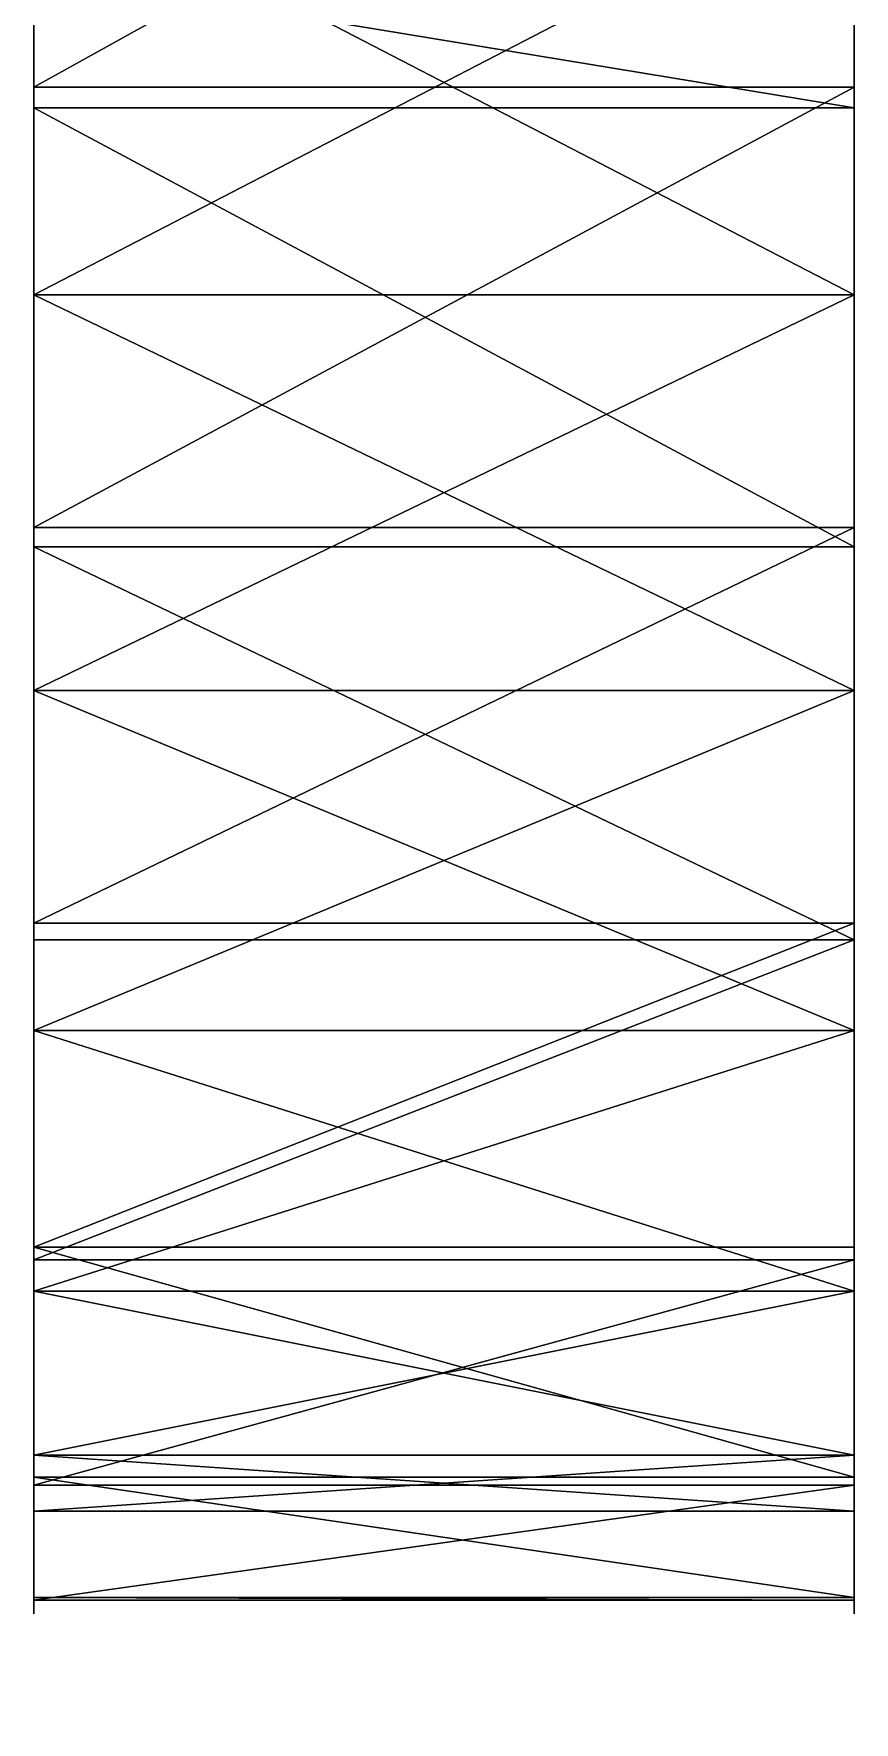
# Model space of a CAD drawing. Extents: x -40 to 0, y -90 to 115.
# Drawn here: x -40 to 0, y -90.3 to -8 of the extents above; entities that cross this region are included whole.
import ezdxf

# ---------------------------------------------------------------- set-up
doc = ezdxf.new("R2010")
doc.units = 0
doc.header["$MEASUREMENT"] = 0
doc.layers.get('0').update_dxf_attribs({"color": 13, "linetype": 'CONTINUOUS'})

msp = doc.modelspace()

# ---------------------------------------------------------------- linework, layer by layer
for p, q in [((0, -10.588, -84.338), (-40, -10.588, -84.338)), ((0, -11.602, 84.205), (-40, -11.602, 84.205)), ((0, -20.706, 77.274), (-40, -20.706, 77.274)), ((0, -20.706, -77.274), (-40, -20.706, -77.274)), ((0, -32.055, -78.724), (-40, -32.055, -78.724)), ((0, -33, 78.333), (-40, -33, 78.333)), ((0, -40, 69.282), (-40, -40, 69.282)), ((0, -40, -69.282), (-40, -40, -69.282)), ((0, -51.338, -67.745), (-40, -51.338, -67.745)), ((0, -52.149, 67.123), (-40, -52.149, 67.123)), ((0, -56.569, -56.569), (-40, -56.569, -56.569)), ((0, -56.569, 56.569), (-40, -56.569, 56.569)), ((0, -67.123, -52.149), (-40, -67.123, -52.149)), ((0, -67.745, 51.338), (-40, -67.745, 51.338)), ((0, -69.282, 40), (-40, -69.282, 40)), ((0, -69.282, -40), (-40, -69.282, -40)), ((0, -77.274, -20.706), (-40, -77.274, -20.706)), ((0, -77.274, 20.706), (-40, -77.274, 20.706)), ((0, -78.333, -33), (-40, -78.333, -33)), ((0, -78.724, 32.055), (-40, -78.724, 32.055)), ((0, -80), (-40, -80)), ((0, -84.205, -11.602), (-40, -84.205, -11.602)), ((0, -84.338, 10.588), (-40, -84.338, 10.588))]:
    msp.add_line(p, q)
at = {"extrusion": (-1, 7.63943e-16, 7.49476e-16)}
msp.add_arc((0, 0, 40), 85, 137.15188, 86.6053, dxfattribs=at)
at = {"extrusion": (-1, 0, 0)}
for radius, start, end in [(85, 137.15188, 86.6053), (80, 135.94528, 90)]:
    msp.add_arc((0, 0), radius, start, end, dxfattribs=at)
at = {"extrusion": (-1, 8.12307e-16, 7.85937e-16)}
msp.add_arc((0, 0, 40), 80, 135.94528, 90, dxfattribs=at)

# ---------------------------------------------------------------- meshes
mesh = msp.add_polyface()
corners = [(-40, -78.724, 32.055), (-40, -84.205, -11.602), (-40, -84.338, 10.588), (-40, -80), (-40, -77.274, 20.706), (-40, -67.745, 51.338), (-40, -69.282, 40), (-40, -56.569, 56.569), (-40, -52.149, 67.123), (-40, -40, 69.282), (-40, -33, 78.333), (-40, -20.706, 77.274), (-40, -11.602, 84.205), (-40, 0, 80), (-40, -4.997, 84.244), (-40, 0, 84.274), (-40, 10.588, 84.338), (-40, 20.706, 77.274), (-40, 32.055, 78.724), (-40, 40, 69.282), (-40, 51.338, 67.745), (-40, 53.389, 59.008), (-40, 58.005, 61.158), (-40, 56.569, 56.569), (-40, 57.377, 55.515), (-40, 69.282, 40), (-40, 61.844, 57.365), (-40, 67.123, 52.149), (-40, 78.333, 33), (-40, 77.274, 20.706), (-40, 80), (-40, 84.205, 11.602), (-40, -78.333, -33), (-40, -77.274, -20.706), (-40, -67.123, -52.149), (-40, -69.282, -40), (-40, -56.569, -56.569), (-40, -51.338, -67.745), (-40, -40, -69.282), (-40, -32.055, -78.724), (-40, -20.706, -77.274), (-40, -10.588, -84.338), (-40, 0, -80), (-40, 11.602, -84.205), (-40, 20.706, -77.274), (-40, 33, -78.333), (-40, 40, -69.282), (-40, 52.149, -67.123), (-40, 56.569, -56.569), (-40, 67.745, -51.338), (-40, 69.282, -40), (-40, 78.724, -32.055), (-40, 77.274, -20.706), (-40, 84.338, -10.588)]
mesh.append_faces([[corners[k] for k in face] for face in [(0, 1, 2)]], dxfattribs={"vtx0": -1})
mesh.append_faces([[corners[k] for k in face] for face in [(3, 0, 4), (4, 5, 6), (6, 5, 7), (7, 8, 9), (9, 10, 11), (11, 12, 13), (16, 13, 15), (13, 16, 17), (17, 18, 19), (19, 20, 21), (21, 22, 23), (23, 22, 24), (24, 22, 25), (25, 28, 29), (29, 28, 30), (32, 33, 34), (34, 36, 37), (37, 38, 39), (39, 40, 41), (41, 42, 43), (43, 44, 45), (45, 46, 47), (47, 48, 49), (49, 50, 51), (51, 30, 53), (53, 30, 31)]], dxfattribs={"vtx0": -1, "vtx1": -1})
mesh.append_faces([[corners[k] for k in face] for face in [(1, 0, 3)]], dxfattribs={"vtx0": -1, "vtx1": -1, "vtx2": -1})
mesh.append_faces([[corners[k] for k in face] for face in [(4, 0, 5), (7, 5, 8), (9, 8, 10), (11, 10, 12), (13, 12, 14), (13, 14, 15), (17, 16, 18), (19, 18, 20), (21, 20, 22), (25, 22, 26), (25, 26, 27), (25, 27, 28), (30, 28, 31), (3, 32, 1), (32, 3, 33), (34, 33, 35), (34, 35, 36), (37, 36, 38), (39, 38, 40), (41, 40, 42), (43, 42, 44), (45, 44, 46), (47, 46, 48), (49, 48, 50), (51, 50, 52), (51, 52, 30)]], dxfattribs={"vtx0": -1, "vtx2": -1})
mesh = msp.add_polyface()
corners = [(0, -84.205, -11.602), (0, -78.724, 32.055), (0, -84.338, 10.588), (0, -80), (0, -77.274, 20.706), (0, -67.745, 51.338), (0, -69.282, 40), (0, -56.569, 56.569), (0, -52.149, 67.123), (0, -40, 69.282), (0, -33, 78.333), (0, -20.706, 77.274), (0, -11.602, 84.205), (0, 0, 80), (0, -4.997, 84.244), (0, 0, 84.274), (0, -78.333, -33), (0, -77.274, -20.706), (0, -67.123, -52.149), (0, -69.282, -40), (0, -56.569, -56.569), (0, -51.338, -67.745), (0, -40, -69.282), (0, -32.055, -78.724), (0, -20.706, -77.274), (0, -10.588, -84.338), (0, 0, -80), (0, 11.602, -84.205), (0, 20.706, -77.274), (0, 33, -78.333), (0, 40, -69.282), (0, 52.149, -67.123), (0, 56.569, -56.569), (0, 67.745, -51.338), (0, 69.282, -40), (0, 78.724, -32.055), (0, 77.274, -20.706), (0, 80), (0, 84.338, -10.588), (0, 84.205, 11.602), (0, 20.706, 77.274), (0, 10.588, 84.338), (0, 32.055, 78.724), (0, 40, 69.282), (0, 51.338, 67.745), (0, 53.389, 59.008), (0, 58.005, 61.158), (0, 56.569, 56.569), (0, 57.377, 55.515), (0, 69.282, 40), (0, 61.844, 57.365), (0, 67.123, 52.149), (0, 78.333, 33), (0, 77.274, 20.706)]
mesh.append_faces([[corners[k] for k in face] for face in [(0, 1, 2)]], dxfattribs={"vtx0": -1})
mesh.append_faces([[corners[k] for k in face] for face in [(1, 4, 5), (5, 7, 8), (8, 9, 10), (10, 11, 12), (12, 13, 14), (14, 13, 15), (16, 3, 0), (3, 16, 17), (17, 18, 19), (19, 18, 20), (20, 21, 22), (22, 23, 24), (24, 25, 26), (26, 27, 28), (28, 29, 30), (30, 31, 32), (32, 33, 34), (34, 35, 36), (36, 35, 37), (40, 15, 13), (15, 40, 41), (41, 40, 42), (42, 43, 44), (44, 45, 46), (46, 49, 50), (50, 49, 51), (51, 49, 52), (52, 37, 39)]], dxfattribs={"vtx0": -1, "vtx1": -1})
mesh.append_faces([[corners[k] for k in face] for face in [(1, 0, 3)]], dxfattribs={"vtx0": -1, "vtx1": -1, "vtx2": -1})
mesh.append_faces([[corners[k] for k in face] for face in [(1, 3, 4), (5, 4, 6), (5, 6, 7), (8, 7, 9), (10, 9, 11), (12, 11, 13), (17, 16, 18), (20, 18, 21), (22, 21, 23), (24, 23, 25), (26, 25, 27), (28, 27, 29), (30, 29, 31), (32, 31, 33), (34, 33, 35), (37, 35, 38), (37, 38, 39), (42, 40, 43), (44, 43, 45), (46, 45, 47), (46, 47, 48), (46, 48, 49), (52, 49, 53), (52, 53, 37)]], dxfattribs={"vtx0": -1, "vtx2": -1})
mesh = msp.add_polyface()
corners = [(0, 11.602, -84.205), (-40, -10.588, -84.338), (-40, 11.602, -84.205), (0, -10.588, -84.338)]
mesh.append_faces([[corners[k] for k in face] for face in [(0, 1, 2), (1, 0, 3)]], dxfattribs={"vtx0": -1})
mesh = msp.add_polyface()
corners = [(0, 0, 80), (-40, -20.706, 77.274), (-40, 0, 80), (0, -20.706, 77.274)]
mesh.append_faces([[corners[k] for k in face] for face in [(0, 1, 2), (1, 0, 3)]], dxfattribs={"vtx0": -1})
mesh = msp.add_polyface()
corners = [(0, -20.706, -77.274), (-40, 0, -80), (-40, -20.706, -77.274), (0, 0, -80)]
mesh.append_faces([[corners[k] for k in face] for face in [(0, 1, 2), (1, 0, 3)]], dxfattribs={"vtx0": -1})
mesh = msp.add_polyface()
corners = [(0, -11.602, 84.205), (-40, -4.997, 84.244), (-40, -11.602, 84.205), (0, -4.997, 84.244)]
mesh.append_faces([[corners[k] for k in face] for face in [(0, 1, 2), (1, 0, 3)]], dxfattribs={"vtx0": -1})
mesh = msp.add_polyface()
corners = [(0, -10.588, -84.338), (-40, -32.055, -78.724), (-40, -10.588, -84.338), (0, -32.055, -78.724)]
mesh.append_faces([[corners[k] for k in face] for face in [(0, 1, 2), (1, 0, 3)]], dxfattribs={"vtx0": -1})
mesh = msp.add_polyface()
corners = [(0, -33, 78.333), (-40, -11.602, 84.205), (-40, -33, 78.333), (0, -11.602, 84.205)]
mesh.append_faces([[corners[k] for k in face] for face in [(0, 1, 2), (1, 0, 3)]], dxfattribs={"vtx0": -1})
mesh = msp.add_polyface()
corners = [(0, -40, -69.282), (-40, -20.706, -77.274), (-40, -40, -69.282), (0, -20.706, -77.274)]
mesh.append_faces([[corners[k] for k in face] for face in [(0, 1, 2), (1, 0, 3)]], dxfattribs={"vtx0": -1})
mesh = msp.add_polyface()
corners = [(0, -20.706, 77.274), (-40, -40, 69.282), (-40, -20.706, 77.274), (0, -40, 69.282)]
mesh.append_faces([[corners[k] for k in face] for face in [(0, 1, 2), (1, 0, 3)]], dxfattribs={"vtx0": -1})
mesh = msp.add_polyface()
corners = [(0, -32.055, -78.724), (-40, -51.338, -67.745), (-40, -32.055, -78.724), (0, -51.338, -67.745)]
mesh.append_faces([[corners[k] for k in face] for face in [(0, 1, 2), (1, 0, 3)]], dxfattribs={"vtx0": -1})
mesh = msp.add_polyface()
corners = [(0, -52.149, 67.123), (-40, -33, 78.333), (-40, -52.149, 67.123), (0, -33, 78.333)]
mesh.append_faces([[corners[k] for k in face] for face in [(0, 1, 2), (1, 0, 3)]], dxfattribs={"vtx0": -1})
mesh = msp.add_polyface()
corners = [(0, -56.569, -56.569), (-40, -40, -69.282), (-40, -56.569, -56.569), (0, -40, -69.282)]
mesh.append_faces([[corners[k] for k in face] for face in [(0, 1, 2), (1, 0, 3)]], dxfattribs={"vtx0": -1})
mesh = msp.add_polyface()
corners = [(0, -40, 69.282), (-40, -56.569, 56.569), (-40, -40, 69.282), (0, -56.569, 56.569)]
mesh.append_faces([[corners[k] for k in face] for face in [(0, 1, 2), (1, 0, 3)]], dxfattribs={"vtx0": -1})
mesh = msp.add_polyface()
corners = [(0, -51.338, -67.745), (-40, -67.123, -52.149), (-40, -51.338, -67.745), (0, -67.123, -52.149)]
mesh.append_faces([[corners[k] for k in face] for face in [(0, 1, 2), (1, 0, 3)]], dxfattribs={"vtx0": -1})
mesh = msp.add_polyface()
corners = [(0, -52.149, 67.123), (-40, -67.745, 51.338), (0, -67.745, 51.338), (-40, -52.149, 67.123)]
mesh.append_faces([[corners[k] for k in face] for face in [(0, 1, 2), (1, 0, 3)]], dxfattribs={"vtx0": -1})
mesh = msp.add_polyface()
corners = [(-40, -56.569, 56.569), (0, -69.282, 40), (-40, -69.282, 40), (0, -56.569, 56.569)]
mesh.append_faces([[corners[k] for k in face] for face in [(0, 1, 2), (1, 0, 3)]], dxfattribs={"vtx0": -1})
mesh = msp.add_polyface()
corners = [(-40, -69.282, -40), (0, -56.569, -56.569), (-40, -56.569, -56.569), (0, -69.282, -40)]
mesh.append_faces([[corners[k] for k in face] for face in [(0, 1, 2), (1, 0, 3)]], dxfattribs={"vtx0": -1})
mesh = msp.add_polyface()
corners = [(0, -78.333, -33), (-40, -67.123, -52.149), (0, -67.123, -52.149), (-40, -78.333, -33)]
mesh.append_faces([[corners[k] for k in face] for face in [(0, 1, 2), (1, 0, 3)]], dxfattribs={"vtx0": -1})
mesh = msp.add_polyface()
corners = [(0, -67.745, 51.338), (-40, -78.724, 32.055), (0, -78.724, 32.055), (-40, -67.745, 51.338)]
mesh.append_faces([[corners[k] for k in face] for face in [(0, 1, 2), (1, 0, 3)]], dxfattribs={"vtx0": -1})
mesh = msp.add_polyface()
corners = [(-40, -69.282, 40), (0, -77.274, 20.706), (-40, -77.274, 20.706), (0, -69.282, 40)]
mesh.append_faces([[corners[k] for k in face] for face in [(0, 1, 2), (1, 0, 3)]], dxfattribs={"vtx0": -1})
mesh = msp.add_polyface()
corners = [(-40, -77.274, -20.706), (0, -69.282, -40), (-40, -69.282, -40), (0, -77.274, -20.706)]
mesh.append_faces([[corners[k] for k in face] for face in [(0, 1, 2), (1, 0, 3)]], dxfattribs={"vtx0": -1})
mesh = msp.add_polyface()
corners = [(-40, -80), (0, -77.274, -20.706), (-40, -77.274, -20.706), (0, -80)]
mesh.append_faces([[corners[k] for k in face] for face in [(0, 1, 2), (1, 0, 3)]], dxfattribs={"vtx0": -1})
mesh = msp.add_polyface()
corners = [(-40, -77.274, 20.706), (0, -80), (-40, -80), (0, -77.274, 20.706)]
mesh.append_faces([[corners[k] for k in face] for face in [(0, 1, 2), (1, 0, 3)]], dxfattribs={"vtx0": -1})
mesh = msp.add_polyface()
corners = [(0, -84.205, -11.602), (-40, -78.333, -33), (0, -78.333, -33), (-40, -84.205, -11.602)]
mesh.append_faces([[corners[k] for k in face] for face in [(0, 1, 2), (1, 0, 3)]], dxfattribs={"vtx0": -1})
mesh = msp.add_polyface()
corners = [(0, -78.724, 32.055), (-40, -84.338, 10.588), (0, -84.338, 10.588), (-40, -78.724, 32.055)]
mesh.append_faces([[corners[k] for k in face] for face in [(0, 1, 2), (1, 0, 3)]], dxfattribs={"vtx0": -1})
mesh = msp.add_polyface()
corners = [(0, -84.338, 10.588), (-40, -84.205, -11.602), (0, -84.205, -11.602), (-40, -84.338, 10.588)]
mesh.append_faces([[corners[k] for k in face] for face in [(0, 1, 2), (1, 0, 3)]], dxfattribs={"vtx0": -1})

doc.saveas('drawing.dxf')
